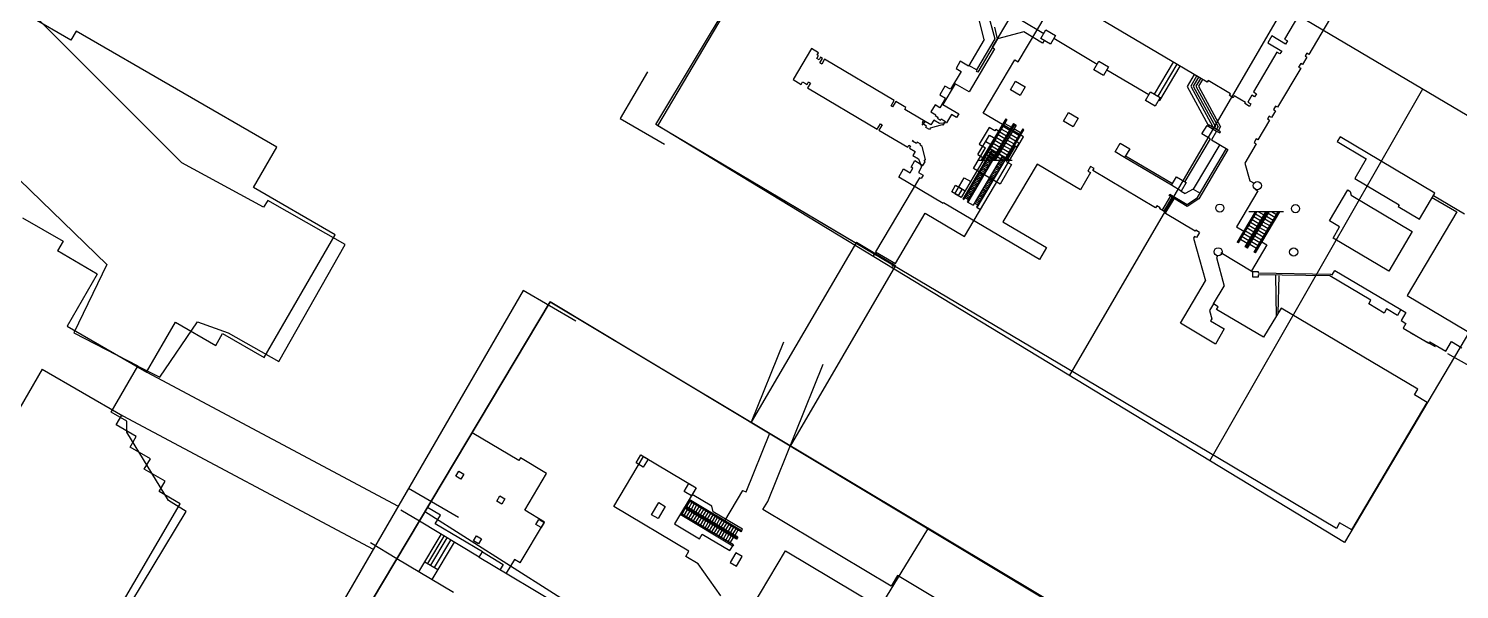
# Model space of a CAD drawing. Header units: inches. Extents: x 2320 to 12644, y -1199 to 8127.
# Drawn here: x 6858 to 7671, y 4137 to 4455 of the extents above; entities that cross this region are included whole.
import ezdxf

# ---------------------------------------------------------------- set-up
doc = ezdxf.new("R2010")
doc.units = ezdxf.units.IN
doc.header["$LTSCALE"] = 32
doc.header["$MEASUREMENT"] = 0
doc.linetypes.add('DASHED', pattern=[0.75, 0.5, -0.25])
for name, color, linetype in [('Buildings', 1, 'Continuous'), ('Floor Plan', 4, 'Continuous'), ('Underground', 3, 'Continuous')]:
    doc.layers.add(name, color=color, linetype=linetype)
doc.layers.add('Pathways', color=30, linetype='DASHED', lineweight=30)

msp = doc.modelspace()

# ---------------------------------------------------------------- linework, layer by layer
at = {"layer": 'Buildings'}
for p, q in [((7214.66, 4400.76), (7453.14, 4797.79)), ((7471.94, 4526.96), (7730.73, 4373.55)), ((7449.82, 4258.13), (7572.02, 4467.63)), ((6945.32, 4379), (6861.32, 4463.01)), ((7529.62, 4209.73), (7650.64, 4421.02)), ((7606.11, 4163.34), (7214.66, 4400.76)), ((6824.95, 4396.55), (6902.7, 4321.32)), ((6991.72, 4353.92), (6945.32, 4379)), ((7730.73, 4373.55), (7606.11, 4163.34)), ((6994.23, 4357.68), (6991.72, 4353.92)), ((7038.07, 4332.63), (6994.23, 4357.68)), ((7000.5, 4266.15), (7038.07, 4332.63)), ((6902.7, 4321.32), (6883.88, 4282.45)), ((7154.72, 4300.01), (6916.48, 3901.28)), ((7553.45, 4060.52), (7154.72, 4300.01)), ((6932.79, 4257.37), (6954.1, 4288.72)), ((6954.1, 4288.72), (6971.66, 4282.45)), ((6883.88, 4282.45), (6920.25, 4263.64)), ((6971.66, 4282.45), (7000.5, 4266.15)), ((6905.2, 4237.32), (6920.21, 4263.57)), ((6920.21, 4263.57), (6932.79, 4257.37)), ((6913.98, 4232.3), (6905.2, 4237.32)), ((6913.98, 4226.03), (6913.98, 4232.3)), ((6937.8, 4187.16), (6913.98, 4226.03)), ((6816.18, 3963.97), (6947.83, 4180.89)), ((6947.83, 4180.89), (6937.8, 4187.16)), ((7272.05, 4061.32), (7083.25, 4180.89)), ((7369.13, 4170.86), (7290.14, 4041.71))]:
    msp.add_line(p, q, dxfattribs=at)
at = {"layer": 'Floor Plan'}
for p, q in [((7215.85, 4400.04), (7342.57, 4613.8)), ((7420.62, 4436.37), (7441.88, 4472.22)), ((6882.24, 4448.68), (6859.19, 4462.03)), ((7416.38, 4462.26), (7405.97, 4444.69)), ((6885.27, 4453.9), (6882.24, 4448.68)), ((6999.32, 4387.87), (6885.27, 4453.9)), ((7303.18, 4443.97), (7292.75, 4426.37)), ((7307.16, 4441.61), (7303.18, 4443.97)), ((7306.46, 4440.42), (7307.16, 4441.61)), ((7407.32, 4443.88), (7392.77, 4419.33)), ((7405.97, 4444.69), (7407.32, 4443.88)), ((7306.24, 4438.42), (7307.18, 4440)), ((7307.57, 4437.64), (7306.24, 4438.42)), ((7307.18, 4440), (7306.46, 4440.42)), ((7308.4, 4439.03), (7307.57, 4437.64)), ((7307.98, 4435.79), (7309.51, 4438.37)), ((7309.06, 4435.16), (7307.98, 4435.79)), ((7309.51, 4438.37), (7308.4, 4439.03)), ((7310.66, 4437.86), (7309.06, 4435.16)), ((7350.2, 4414.42), (7310.66, 4437.86)), ((7400.87, 4407.33), (7418.74, 4437.48)), ((7418.74, 4437.48), (7420.62, 4436.37)), ((7209.92, 4430.77), (7194.52, 4404.16)), ((7292.75, 4426.37), (7297.34, 4423.65)), ((7297.34, 4423.65), (7298.17, 4425.04)), ((7298.17, 4425.04), (7299.71, 4424.13)), ((7300.71, 4423.54), (7301.58, 4425)), ((7302.62, 4424.39), (7301.01, 4421.66)), ((7301.58, 4425), (7302.62, 4424.39)), ((7299.71, 4424.13), (7300.71, 4423.54)), ((7301.01, 4421.66), (7340.58, 4398.21)), ((7384.91, 4423.98), (7377.9, 4412.16)), ((7392.77, 4419.33), (7384.91, 4423.98)), ((7348.41, 4411.4), (7350.2, 4414.42)), ((7349.28, 4410.89), (7348.41, 4411.4)), ((7351.07, 4413.91), (7349.28, 4410.89)), ((7356.85, 4410.48), (7351.07, 4413.91)), ((7356.19, 4409.36), (7356.85, 4410.48)), ((7371.02, 4400.57), (7356.19, 4409.36)), ((7377.9, 4412.16), (7386.93, 4406.8)), ((7194.52, 4404.16), (7219.72, 4389.57)), ((7338.77, 4327.18), (7215.85, 4400.04)), ((7340.58, 4398.21), (7342.38, 4401.25)), ((7343.31, 4400.7), (7341.53, 4397.69)), ((7342.38, 4401.25), (7343.31, 4400.7)), ((7366.86, 4403.04), (7366.18, 4401.89)), ((7366.18, 4401.89), (7367.15, 4401.31)), ((7367.15, 4401.31), (7367.83, 4402.46)), ((7372.69, 4403.37), (7371.02, 4400.57)), ((7376.03, 4401.39), (7372.69, 4403.37)), ((7380.01, 4401.72), (7376.03, 4401.39)), ((7382.84, 4406.5), (7380.01, 4401.72)), ((7385.73, 4404.79), (7382.84, 4406.5)), ((7386.93, 4406.8), (7385.73, 4404.79)), ((7423.71, 4393.79), (7400.87, 4407.33)), ((7341.53, 4397.69), (7357.93, 4387.97)), ((7390.21, 4337.28), (7423.71, 4393.79)), ((6986.09, 4365.02), (6999.32, 4387.87)), ((7357.93, 4387.97), (7358.61, 4389.11)), ((7358.61, 4389.11), (7359.58, 4388.54)), ((7359.58, 4388.54), (7358.9, 4387.39)), ((7358.9, 4387.39), (7362.23, 4385.42)), ((7362.23, 4385.42), (7360.89, 4383.16)), ((7405.77, 4386.43), (7389.19, 4358.46)), ((7406.12, 4386.23), (7389.54, 4358.25)), ((7408.29, 4384.94), (7391.71, 4356.97)), ((7408.64, 4384.73), (7392.06, 4356.76)), ((7397.82, 4383.72), (7401.46, 4381.56)), ((7402.24, 4391.18), (7405.89, 4389.02)), ((7415.82, 4380.48), (7404.72, 4387.06)), ((7404.77, 4383.95), (7406.94, 4382.67)), ((7405.26, 4384.77), (7407.43, 4383.48)), ((7405.74, 4385.59), (7407.91, 4384.3)), ((7360.89, 4383.16), (7364.09, 4381.27)), ((7365.82, 4376.75), (7363.97, 4373.63)), ((7364.09, 4381.27), (7365.82, 4376.75)), ((7411.68, 4382.93), (7395.09, 4354.96)), ((7413.61, 4381.79), (7397.02, 4353.81)), ((7397.37, 4353.61), (7413.96, 4381.58)), ((7399.94, 4375.8), (7402.11, 4374.51)), ((7400.42, 4376.61), (7402.59, 4375.33)), ((7400.9, 4377.43), (7403.07, 4376.14)), ((7401.39, 4378.25), (7403.56, 4376.96)), ((7401.87, 4379.06), (7404.04, 4377.77)), ((7402.36, 4379.88), (7404.53, 4378.59)), ((7402.84, 4380.69), (7405.01, 4379.41)), ((7403.32, 4381.51), (7405.49, 4380.22)), ((7403.81, 4382.32), (7405.98, 4381.04)), ((7404.29, 4383.14), (7406.46, 4381.85)), ((7409.36, 4374.62), (7407.43, 4375.77)), ((7409.84, 4375.44), (7407.91, 4376.58)), ((7410.33, 4376.25), (7408.4, 4377.4)), ((7410.81, 4377.07), (7408.88, 4378.21)), ((7411.29, 4377.88), (7409.36, 4379.03)), ((7411.78, 4378.7), (7409.85, 4379.84)), ((7412.26, 4379.52), (7410.33, 4380.66)), ((7412.74, 4380.33), (7410.81, 4381.48)), ((7413.23, 4381.15), (7411.3, 4382.29)), ((7364.6, 4370.62), (7339.62, 4328.48)), ((7363.97, 4373.63), (7366.64, 4372.05)), ((7365.48, 4370.1), (7364.6, 4370.62)), ((7366.64, 4372.05), (7365.48, 4370.1)), ((7390.06, 4370.62), (7393.7, 4368.46)), ((7395.1, 4367.64), (7397.27, 4366.36)), ((7395.59, 4368.46), (7397.76, 4367.17)), ((7396.07, 4369.27), (7398.24, 4367.99)), ((7396.55, 4370.09), (7398.72, 4368.8)), ((7397.04, 4370.9), (7399.21, 4369.62)), ((7397.52, 4371.72), (7399.69, 4370.43)), ((7398, 4372.54), (7400.17, 4371.25)), ((7398.49, 4373.35), (7400.66, 4372.06)), ((7398.97, 4374.17), (7401.14, 4372.88)), ((7399.45, 4374.98), (7401.62, 4373.7)), ((7404.52, 4366.47), (7402.59, 4367.61)), ((7405.01, 4367.28), (7403.08, 4368.43)), ((7405.49, 4368.1), (7403.56, 4369.24)), ((7405.98, 4368.91), (7404.04, 4370.06)), ((7406.46, 4369.73), (7404.53, 4370.87)), ((7406.94, 4370.54), (7405.01, 4371.69)), ((7407.43, 4371.36), (7405.5, 4372.5)), ((7407.91, 4372.17), (7405.98, 4373.32)), ((7408.39, 4372.99), (7406.46, 4374.14)), ((7408.88, 4373.81), (7406.95, 4374.95)), ((7032.51, 4338.15), (6986.09, 4365.02)), ((7386.93, 4365.35), (7390.57, 4363.19)), ((7390.27, 4359.49), (7392.44, 4358.2)), ((7390.75, 4360.3), (7392.92, 4359.01)), ((7391.23, 4361.12), (7393.4, 4359.83)), ((7391.72, 4361.93), (7393.89, 4360.65)), ((7392.2, 4362.75), (7394.37, 4361.46)), ((7392.69, 4363.56), (7394.86, 4362.28)), ((7393.17, 4364.38), (7395.34, 4363.09)), ((7393.65, 4365.19), (7395.82, 4363.91)), ((7394.14, 4366.01), (7396.31, 4364.72)), ((7394.62, 4366.83), (7396.79, 4365.54)), ((7399.69, 4358.31), (7397.76, 4359.45)), ((7400.17, 4359.12), (7398.24, 4360.27)), ((7400.66, 4359.94), (7398.73, 4361.08)), ((7401.14, 4360.76), (7399.21, 4361.9)), ((7401.62, 4361.57), (7399.69, 4362.72)), ((7402.11, 4362.39), (7400.18, 4363.53)), ((7402.59, 4363.2), (7400.66, 4364.35)), ((7403.07, 4364.02), (7401.14, 4365.16)), ((7403.56, 4364.83), (7401.63, 4365.98)), ((7404.04, 4365.65), (7402.11, 4366.79)), ((7389.19, 4358.46), (7389.54, 4358.25)), ((7391.71, 4356.97), (7395.09, 4354.96)), ((7397.76, 4355.05), (7395.82, 4356.19)), ((7398.24, 4355.86), (7396.31, 4357.01)), ((7398.72, 4356.68), (7396.79, 4357.82)), ((7397.02, 4353.81), (7397.37, 4353.61)), ((7399.21, 4357.49), (7397.28, 4358.64)), ((7397.37, 4353.61), (7399.24, 4352.5)), ((6854.69, 4347.83), (6877.75, 4334.48)), ((7350.87, 4321.81), (7367.88, 4350.52)), ((7367.88, 4350.52), (7390.21, 4337.28)), ((6992.13, 4268.41), (7032.51, 4338.15)), ((6877.75, 4334.48), (6874.57, 4328.98)), ((6897.19, 4315.88), (6874.57, 4328.98)), ((7328.81, 4333.91), (7269, 4231.73)), ((7328.81, 4333.91), (7351.03, 4320.74)), ((7338.77, 4327.18), (7338.18, 4326.19)), ((7339.45, 4326.77), (7338.77, 4327.18)), ((7339.45, 4326.77), (7340.24, 4328.11)), ((7339.62, 4328.48), (7350.87, 4321.81)), ((7351.03, 4320.74), (7291.07, 4218.11)), ((7348.92, 4321.03), (7349.77, 4322.47)), ((7348.92, 4321.03), (7349.67, 4320.59)), ((7349.67, 4320.59), (7349, 4319.45)), ((6897.19, 4315.88), (6880.07, 4286.31)), ((7139.24, 4306.55), (6909.75, 3910.14)), ((7169.32, 4289.14), (7139.24, 4306.55)), ((6916.48, 3901.28), (7154.72, 4300.01)), ((7154.72, 4300.01), (7556.19, 4060.13)), ((6880.07, 4286.31), (6925.42, 4260.06)), ((6925.27, 4260.14), (6941.73, 4288.57)), ((6941.73, 4288.57), (6964.55, 4275.36)), ((6964.55, 4275.36), (6968.47, 4282.12)), ((6968.47, 4282.12), (6992.13, 4268.41)), ((7287.24, 4277.14), (7269, 4231.73)), ((6865.91, 4261.86), (6728.59, 4024.66)), ((6865.91, 4261.86), (6911.7, 4235.35)), ((7278.38, 4186.68), (7309.91, 4264.75)), ((6925.42, 4260.06), (7068.29, 4184)), ((6907.96, 4230.24), (6911.11, 4235.69)), ((6919.39, 4223.62), (6907.96, 4230.24)), ((6911.7, 4235.35), (7054.12, 4159.53)), ((6915.88, 4217.54), (6919.39, 4223.62)), ((7136.89, 4209.86), (7110.34, 4225.72)), ((7266.02, 4192.08), (7279.5, 4225.45)), ((6927.41, 4210.87), (6915.88, 4217.54)), ((6923.97, 4204.94), (6927.41, 4210.87)), ((6935.73, 4198.13), (6923.97, 4204.94)), ((7137.81, 4211.4), (7136.89, 4209.86)), ((7152.62, 4202.55), (7137.81, 4211.4)), ((7190.84, 4183.88), (7207.76, 4212.2)), ((7207.76, 4212.2), (7237.58, 4194.38)), ((6932.36, 4192.31), (6935.73, 4198.13)), ((7140.17, 4181.7), (7152.62, 4202.55)), ((6944.35, 4185.37), (6932.36, 4192.31)), ((7102.47, 4177.58), (7074.09, 4194.01)), ((7237.58, 4194.38), (7225.35, 4173.91)), ((7246.51, 4184.07), (7235.39, 4190.72)), ((7264.02, 4192.89), (7253.79, 4175.76)), ((7264.02, 4192.89), (7266.02, 4192.08)), ((6856.2, 4034.44), (6944.35, 4185.37)), ((7080.3, 4175.45), (7069.76, 4181.75)), ((7092.32, 4178.89), (7084.98, 4183.28)), ((7151.52, 4174.92), (7140.17, 4181.7)), ((7233.54, 4158.38), (7190.84, 4183.88)), ((7229.61, 4179.54), (7231.46, 4182.63)), ((7260.64, 4165.19), (7230.8, 4183.03)), ((7230.92, 4178.75), (7232.77, 4181.85)), ((7260.97, 4165.75), (7231.13, 4183.58)), ((7261.31, 4166.31), (7231.47, 4184.14)), ((7233.98, 4186.84), (7232.13, 4183.75)), ((7232.23, 4177.97), (7234.07, 4181.07)), ((7263.16, 4169.41), (7233.31, 4187.24)), ((7235.28, 4186.06), (7233.44, 4182.97)), ((7263.49, 4169.96), (7233.65, 4187.8)), ((7236.59, 4185.28), (7234.74, 4182.18)), ((7237.9, 4184.5), (7236.05, 4181.4)), ((7239.21, 4183.72), (7237.36, 4180.62)), ((7240.51, 4182.94), (7238.66, 4179.84)), ((7241.82, 4182.15), (7239.97, 4179.06)), ((7243.13, 4181.37), (7241.28, 4178.28)), ((7244.44, 4180.59), (7242.59, 4177.5)), ((7247.33, 4180.82), (7246.51, 4184.07)), ((7264.02, 4170.85), (7247.33, 4180.82)), ((7275.64, 4182.09), (7278.38, 4186.68)), ((7348.46, 4138.57), (7275.64, 4182.09)), ((7114.39, 4155.08), (7080.3, 4175.45)), ((7089.38, 4173.97), (7092.32, 4178.89)), ((7116.13, 4157.98), (7089.38, 4173.97)), ((7137.69, 4151.76), (7151.52, 4174.92)), ((7225.35, 4173.91), (7239.52, 4165.45)), ((7228.61, 4179.37), (7258.46, 4161.54)), ((7258.79, 4162.1), (7228.95, 4179.93)), ((7233.53, 4177.19), (7235.38, 4180.29)), ((7234.84, 4176.41), (7236.69, 4179.5)), ((7236.15, 4175.63), (7238, 4178.72)), ((7237.46, 4174.85), (7239.3, 4177.94)), ((7238.76, 4174.07), (7240.61, 4177.16)), ((7240.07, 4173.29), (7241.92, 4176.38)), ((7241.38, 4172.51), (7243.23, 4175.6)), ((7242.68, 4171.72), (7244.53, 4174.82)), ((7245.74, 4179.81), (7243.89, 4176.72)), ((7243.99, 4170.94), (7245.84, 4174.04)), ((7247.05, 4179.03), (7245.2, 4175.94)), ((7245.3, 4170.16), (7247.15, 4173.26)), ((7248.36, 4178.25), (7246.51, 4175.15)), ((7246.61, 4169.38), (7248.46, 4172.47)), ((7249.66, 4177.47), (7247.82, 4174.37)), ((7250.97, 4176.69), (7249.12, 4173.59)), ((7252.28, 4175.91), (7250.43, 4172.81)), ((7253.59, 4175.12), (7251.74, 4172.03)), ((7254.89, 4174.34), (7253.05, 4171.25)), ((7256.2, 4173.56), (7254.35, 4170.47)), ((7257.51, 4172.78), (7255.66, 4169.69)), ((7080.05, 4146.69), (7092.78, 4168)), ((7085.16, 4151.45), (7094.45, 4167)), ((7086.89, 4150.41), (7096.18, 4165.96)), ((7088.94, 4149.19), (7098.23, 4164.74)), ((7239.52, 4165.45), (7241.1, 4168.09)), ((7241.1, 4168.09), (7256.78, 4158.73)), ((7247.91, 4168.6), (7249.76, 4171.69)), ((7249.22, 4167.82), (7251.07, 4170.91)), ((7250.53, 4167.04), (7252.38, 4170.13)), ((7251.84, 4166.26), (7253.68, 4169.35)), ((7253.14, 4165.48), (7254.99, 4168.57)), ((7254.45, 4164.69), (7256.3, 4167.79)), ((7255.76, 4163.91), (7257.61, 4167.01)), ((7258.82, 4172), (7256.97, 4168.91)), ((7257.07, 4163.13), (7258.91, 4166.23)), ((7260.12, 4171.22), (7258.27, 4168.12)), ((7261.43, 4170.44), (7259.58, 4167.34)), ((7261.31, 4166.31), (7260.64, 4165.19)), ((7260.64, 4165.19), (7261.31, 4166.31)), ((7263.16, 4169.41), (7264.02, 4170.85)), ((7263.49, 4169.96), (7263.16, 4169.41)), ((7067.57, 4154.15), (7052.61, 4163.09)), ((7100.09, 4163.63), (7087.36, 4142.33)), ((7114.39, 4155.08), (7116.13, 4157.98)), ((7116.13, 4157.98), (7127.9, 4150.95)), ((7229.62, 4060.25), (7288.44, 4158.71)), ((7231.77, 4155.42), (7233.54, 4158.38)), ((7256.78, 4158.73), (7258.79, 4162.1)), ((7258.79, 4162.1), (7258.46, 4161.54)), ((7288.44, 4158.71), (7341.09, 4127.25)), ((7099.78, 4134.9), (7067.57, 4154.15)), ((7083.49, 4152.45), (7090.8, 4148.08)), ((7114.39, 4155.08), (7131.17, 4145.06)), ((7127.9, 4150.95), (7126.17, 4148.05)), ((7134.35, 4153.76), (7129.68, 4145.95)), ((7137.69, 4151.76), (7134.35, 4153.76)), ((7238.8, 4151.23), (7231.77, 4155.42)), ((7251.76, 4133.06), (7238.8, 4151.23)), ((7131.17, 4145.06), (7225.32, 4088.81)), ((7352.07, 4144.62), (7348.46, 4138.57)), ((7476.86, 4070.07), (7352.07, 4144.62))]:
    msp.add_line(p, q, dxfattribs=at)
msp.add_lwpolyline([(7397.82, 4383.72), (7404.41, 4394.84), (7408.06, 4392.68), (7388.27, 4359.31), (7384.63, 4361.47), (7390.06, 4370.62)], dxfattribs=at)
for points in [[(7203.47, 4208.68), (7206.14, 4213.16), (7210.28, 4210.69), (7207.6, 4206.22)], [(7101.08, 4201.05), (7102.79, 4203.91), (7105.65, 4202.2), (7103.94, 4199.34)], [(7230.77, 4192.37), (7233.45, 4196.85), (7237.58, 4194.38), (7234.91, 4189.9)], [(7124.31, 4186.93), (7126.02, 4189.79), (7128.88, 4188.08), (7127.17, 4185.22)], [(7212.27, 4179.17), (7216.38, 4186.05), (7220.09, 4183.83), (7215.98, 4176.96)], [(7146.6, 4173.61), (7148.31, 4176.47), (7151.17, 4174.76), (7149.46, 4171.9)], [(7111.06, 4164.34), (7112.77, 4167.2), (7115.63, 4165.5), (7113.92, 4162.64)], [(7260.2, 4157.48), (7256.93, 4152.01), (7260.49, 4149.89), (7263.76, 4155.36)]]:
    msp.add_lwpolyline(points, close=True, dxfattribs=at)
at = {"layer": 'Pathways'}
msp.add_line((7643.72, 4282.45), (7800.46, 4194.68), dxfattribs=at)
at = {"layer": 'Underground'}
for p, q in [((7215.85, 4400.04), (7340.57, 4610.44)), ((7610.95, 4514.92), (7572.05, 4449.3)), ((7528.16, 4424.79), (7417.82, 4490.19)), ((7401.45, 4449.04), (7394.13, 4477.65)), ((7608.81, 4479.35), (7585.86, 4440.62)), ((7403.08, 4465.38), (7407.39, 4449.53)), ((7422.58, 4460.09), (7435.28, 4452.57)), ((7401.45, 4449.04), (7392.5, 4433.96)), ((7407.39, 4449.53), (7396.93, 4431.88)), ((7409.03, 4449.59), (7397.75, 4430.56)), ((7409.03, 4449.59), (7407.34, 4456.2)), ((7423.98, 4453.4), (7409.03, 4449.59)), ((7434.6, 4447.11), (7423.98, 4453.4)), ((7441.05, 4449.79), (7465.67, 4435.2)), ((7564.83, 4451.12), (7562.56, 4447.28)), ((7572.67, 4446.47), (7564.83, 4451.12)), ((7572.05, 4449.3), (7573.75, 4448.29)), ((7435.48, 4448.6), (7434.6, 4447.11)), ((7567.78, 4441.91), (7554.4, 4419.35)), ((7562.56, 4447.28), (7570.49, 4442.57)), ((7569.5, 4440.89), (7567.78, 4441.91)), ((7570.49, 4442.57), (7569.5, 4440.89)), ((7573.75, 4448.29), (7572.67, 4446.47)), ((7584.69, 4441.31), (7583.76, 4439.75)), ((7585.86, 4440.62), (7584.69, 4441.31)), ((7387.78, 4436.76), (7385.38, 4432.7)), ((7385.38, 4432.7), (7388.23, 4431.01)), ((7392.5, 4433.96), (7387.78, 4436.76)), ((7397.36, 4431.62), (7392.74, 4434.36)), ((7508.74, 4436.3), (7497.97, 4418.14)), ((7510.83, 4435.06), (7500.07, 4416.9)), ((7501.31, 4414.54), (7512.79, 4433.9)), ((7581.28, 4432.75), (7568.16, 4410.61)), ((7581.31, 4435.53), (7580.08, 4433.46)), ((7580.08, 4433.46), (7581.28, 4432.75)), ((7582.31, 4434.94), (7581.31, 4435.53)), ((7584.8, 4439.13), (7582.31, 4434.94)), ((7583.76, 4439.75), (7584.8, 4439.13)), ((7388.23, 4431.01), (7382.19, 4420.83)), ((7397, 4431.01), (7397.36, 4431.62)), ((7397.75, 4430.56), (7397, 4431.01)), ((7471.15, 4431.95), (7494.99, 4417.82)), ((7520.78, 4429.16), (7516.81, 4422.45)), ((7522.13, 4428.36), (7518.77, 4422.68)), ((7523.24, 4427.7), (7520.25, 4422.65)), ((7524.35, 4427.05), (7521.72, 4422.63)), ((7525.45, 4426.39), (7523.2, 4422.6)), ((7528.73, 4425.75), (7528.16, 4424.79)), ((7541.35, 4418.26), (7528.73, 4425.75)), ((7379.08, 4422.67), (7376.16, 4417.74)), ((7376.16, 4417.74), (7379.38, 4415.83)), ((7382.19, 4420.83), (7379.08, 4422.67)), ((7516.81, 4422.45), (7528.74, 4400.49)), ((7518.77, 4422.68), (7531.34, 4399.56)), ((7520.25, 4422.65), (7532.82, 4399.53)), ((7521.72, 4422.63), (7534.29, 4399.5)), ((7523.2, 4422.6), (7535.77, 4399.47)), ((7540.77, 4417.28), (7541.35, 4418.26)), ((7542.9, 4416.01), (7540.77, 4417.28)), ((7543.5, 4417.03), (7542.9, 4416.01)), ((7549.86, 4413.26), (7543.5, 4417.03)), ((7553.6, 4417.47), (7551.3, 4413.61)), ((7555.09, 4416.59), (7553.6, 4417.47)), ((7554.4, 4419.35), (7556.12, 4418.33)), ((7556.12, 4418.33), (7555.09, 4416.59)), ((7373.43, 4411.92), (7371.12, 4408.01)), ((7376.12, 4410.33), (7373.43, 4411.92)), ((7379.38, 4415.83), (7376.12, 4410.33)), ((7500.68, 4414.91), (7501.31, 4414.54)), ((7549.52, 4412.69), (7549.86, 4413.26)), ((7552.12, 4411.15), (7549.52, 4412.69)), ((7551.3, 4413.61), (7552.99, 4412.61)), ((7552.99, 4412.61), (7552.12, 4411.15)), ((7566.95, 4408.67), (7564.64, 4404.77)), ((7567.05, 4411.27), (7565.88, 4409.3)), ((7565.88, 4409.3), (7566.95, 4408.67)), ((7568.16, 4410.61), (7567.05, 4411.27)), ((7534.11, 4211.38), (7215.85, 4400.04)), ((7366.43, 4401.14), (7365.99, 4400.41)), ((7368.63, 4399.84), (7366.43, 4401.14)), ((7370.86, 4399.01), (7377.65, 4400.78)), ((7371.12, 4408.01), (7373.87, 4406.39)), ((7373.87, 4406.39), (7373.56, 4405.87)), ((7373.56, 4405.87), (7375.1, 4404.96)), ((7375.1, 4404.96), (7374.76, 4404.39)), ((7374.76, 4404.39), (7376.48, 4403.36)), ((7376.48, 4403.36), (7376.86, 4404.01)), ((7376.86, 4404.01), (7379.34, 4402.53)), ((7377.65, 4400.78), (7378.13, 4400.5)), ((7378.13, 4400.5), (7379.34, 4402.53)), ((7413.61, 4404), (7399.74, 4380.6)), ((7414.3, 4403.59), (7400.67, 4380.59)), ((7418.09, 4401.34), (7405.78, 4380.57)), ((7418.77, 4400.94), (7406.7, 4380.57)), ((7419.46, 4400.53), (7407.62, 4380.57)), ((7413.04, 4401.47), (7416.84, 4399.23)), ((7413.61, 4404), (7414.3, 4403.59)), ((7418.09, 4401.34), (7419.46, 4400.53)), ((7528.88, 4400.73), (7528.48, 4400.05)), ((7535.64, 4396.73), (7528.88, 4400.73)), ((7563.6, 4403.38), (7556.95, 4392.17)), ((7563.31, 4405.56), (7562.42, 4404.07)), ((7562.42, 4404.07), (7563.6, 4403.38)), ((7564.64, 4404.77), (7563.31, 4405.56)), ((7360.66, 4391.41), (7361.09, 4392.14)), ((7368.21, 4399.14), (7368.63, 4399.84)), ((7370.23, 4397.94), (7368.21, 4399.14)), ((7370.59, 4398.55), (7370.23, 4397.94)), ((7370.59, 4398.55), (7370.86, 4399.01)), ((7404.25, 4399.14), (7398.6, 4389.61)), ((7407.49, 4397.22), (7404.25, 4399.14)), ((7407.34, 4391.86), (7411.14, 4389.61)), ((7407.97, 4398.02), (7407.49, 4397.22)), ((7409.52, 4397.1), (7407.97, 4398.02)), ((7408.29, 4393.46), (7412.09, 4391.22)), ((7409.24, 4395.07), (7413.04, 4392.82)), ((7410.19, 4396.67), (7413.99, 4394.42)), ((7411.14, 4398.27), (7414.94, 4396.02)), ((7412.09, 4399.87), (7415.89, 4397.62)), ((7423.25, 4398.28), (7412.74, 4380.55)), ((7413.66, 4380.54), (7423.94, 4397.88)), ((7418.2, 4389.76), (7414.41, 4392.01)), ((7419.15, 4391.36), (7415.36, 4393.61)), ((7420.1, 4392.96), (7416.31, 4395.21)), ((7421.05, 4394.56), (7417.25, 4396.81)), ((7422, 4396.17), (7418.2, 4398.41)), ((7423.25, 4398.28), (7423.94, 4397.88)), ((7529.86, 4392.66), (7515.46, 4368.38)), ((7530.63, 4392.2), (7539.91, 4386.7)), ((7531.21, 4399.35), (7531.34, 4399.56)), ((7532.32, 4398.69), (7532.82, 4399.53)), ((7533.43, 4398.04), (7534.29, 4399.5)), ((7533.52, 4397.07), (7535.24, 4396.05)), ((7534.54, 4397.38), (7535.77, 4399.47)), ((7535.24, 4396.05), (7535.64, 4396.73)), ((7556, 4392.73), (7554.75, 4390.63)), ((7556.95, 4392.17), (7556, 4392.73)), ((7603.65, 4393.88), (7602, 4391.1)), ((7657.6, 4361.9), (7603.65, 4393.88)), ((7362.86, 4390.1), (7360.66, 4391.41)), ((7363.27, 4390.81), (7362.86, 4390.1)), ((7365.29, 4389.61), (7363.27, 4390.81)), ((7364.92, 4389), (7365.29, 4389.61)), ((7366.05, 4388.33), (7364.92, 4389)), ((7367.93, 4380.91), (7366.05, 4388.33)), ((7395.24, 4375.92), (7402.12, 4387.53)), ((7398.6, 4389.61), (7402.12, 4387.53)), ((7402.6, 4383.85), (7406.39, 4381.6)), ((7403.55, 4385.45), (7407.34, 4383.21)), ((7404.5, 4387.06), (7408.29, 4384.81)), ((7405.45, 4388.66), (7409.24, 4386.41)), ((7406.4, 4390.26), (7410.19, 4388.01)), ((7413.45, 4381.75), (7409.66, 4384)), ((7414.4, 4383.35), (7410.61, 4385.6)), ((7415.35, 4384.95), (7411.56, 4387.2)), ((7416.3, 4386.55), (7412.51, 4388.8)), ((7417.25, 4388.16), (7413.46, 4390.4)), ((7419.06, 4388.5), (7413.94, 4379.86)), ((7419.81, 4388.05), (7419.06, 4388.5)), ((7421.11, 4390.23), (7419.81, 4388.05)), ((7421.11, 4390.23), (7419.85, 4390.98)), ((7535.27, 4389.45), (7520.22, 4364.06)), ((7522.66, 4359.39), (7539.12, 4387.16)), ((7539.91, 4386.7), (7523.3, 4358.68)), ((7556, 4389.89), (7549.5, 4378.92)), ((7554.75, 4390.63), (7556, 4389.89)), ((7602, 4391.1), (7618.59, 4381.27)), ((7352.78, 4370.88), (7355.6, 4375.62)), ((7355.6, 4375.62), (7359.26, 4373.45)), ((7359.26, 4373.45), (7360.8, 4376.04)), ((7359.79, 4376.64), (7361.96, 4380.3)), ((7360.8, 4376.04), (7359.79, 4376.64)), ((7361.96, 4380.3), (7366.57, 4377.57)), ((7366.57, 4377.57), (7367.81, 4379.66)), ((7367.35, 4379.94), (7367.93, 4380.91)), ((7367.81, 4379.66), (7367.35, 4379.94)), ((7410.4, 4366.94), (7395.24, 4375.92)), ((7397.63, 4380.61), (7417.28, 4380.53)), ((7401.47, 4383.52), (7399.74, 4380.6)), ((7400.7, 4380.65), (7400.79, 4380.59)), ((7401.65, 4382.25), (7404.46, 4380.58)), ((7408.14, 4380.56), (7407.76, 4380.79)), ((7411.82, 4380.55), (7408.71, 4382.39)), ((7416.99, 4378.05), (7410.4, 4366.94)), ((7431.42, 4378.34), (7412.03, 4345.63)), ((7413.94, 4379.86), (7416.99, 4378.05)), ((7456.06, 4363.74), (7431.42, 4378.34)), ((7461.9, 4376.99), (7460.34, 4374.36)), ((7463.87, 4375.83), (7461.9, 4376.99)), ((7463.19, 4374.68), (7463.87, 4375.83)), ((7507.87, 4366.3), (7481.22, 4382.09)), ((7508.36, 4367.12), (7481.71, 4382.91)), ((7549.5, 4378.92), (7552.38, 4368.87)), ((7618.59, 4381.27), (7612.04, 4370.22)), ((7378.02, 4355.91), (7352.78, 4370.88)), ((7461.83, 4373.48), (7456.06, 4363.74)), ((7460.34, 4374.36), (7461.83, 4373.48)), ((7498.82, 4353.55), (7463.19, 4374.68)), ((7552.38, 4368.87), (7554.77, 4367.45)), ((7612.04, 4370.22), (7637.28, 4355.25)), ((7502.52, 4352.07), (7507.2, 4359.97)), ((7503.55, 4351.45), (7508.24, 4359.35)), ((7506.44, 4360.42), (7506.9, 4361.2)), ((7516.77, 4354.29), (7506.44, 4360.42)), ((7506.9, 4361.2), (7516.71, 4355.39)), ((7513.35, 4363.05), (7515.59, 4361.72)), ((7520.22, 4364.06), (7515.59, 4361.72)), ((7516.71, 4355.39), (7522.66, 4359.39)), ((7520.22, 4364.06), (7524.07, 4361.78)), ((7556.94, 4363.23), (7544.75, 4342.67)), ((7555.46, 4364.1), (7556.94, 4363.23)), ((7597.63, 4346.09), (7608.07, 4363.7)), ((7608.07, 4363.7), (7609.5, 4362.85)), ((7609.5, 4362.85), (7610.03, 4360.64)), ((7610.03, 4360.64), (7644.68, 4340.1)), ((7648.77, 4347), (7657.6, 4361.9)), ((7655.71, 4359.64), (7670.02, 4351.15)), ((7674.39, 4349.92), (7656.71, 4360.4)), ((7378.32, 4356.42), (7378.02, 4355.91)), ((7432.73, 4324.17), (7378.32, 4356.42)), ((7499.45, 4354.61), (7498.82, 4353.55)), ((7501.47, 4353.4), (7499.45, 4354.61)), ((7501.16, 4352.87), (7501.47, 4353.4)), ((7504.72, 4350.76), (7501.16, 4352.87)), ((7504.72, 4350.76), (7509.4, 4358.66)), ((7523.3, 4358.68), (7516.77, 4354.29)), ((7555.47, 4351.29), (7545.19, 4333.96)), ((7545.88, 4333.55), (7556.39, 4351.29)), ((7549.67, 4331.31), (7561.5, 4351.27)), ((7550.35, 4330.9), (7562.43, 4351.27)), ((7551.04, 4330.49), (7563.35, 4351.26)), ((7571.5, 4351.23), (7551.85, 4351.31)), ((7554.83, 4328.25), (7568.46, 4351.24)), ((7555.52, 4327.84), (7569.39, 4351.24)), ((7557.31, 4351.29), (7560.42, 4349.44)), ((7560.99, 4351.27), (7561.37, 4351.04)), ((7567.48, 4349.59), (7564.66, 4351.26)), ((7567.66, 4348.32), (7569.39, 4351.24)), ((7568.43, 4351.19), (7568.34, 4351.24)), ((7637.28, 4355.25), (7636.65, 4354.19)), ((7636.65, 4354.19), (7648.77, 4347)), ((7412.03, 4345.63), (7436.76, 4330.96)), ((7504.39, 4350.2), (7504.72, 4350.76)), ((7521.34, 4340.16), (7504.39, 4350.2)), ((7551.88, 4343.68), (7555.67, 4341.43)), ((7552.83, 4345.28), (7556.62, 4343.03)), ((7553.78, 4346.88), (7557.57, 4344.64)), ((7554.73, 4348.49), (7558.52, 4346.24)), ((7555.68, 4350.09), (7559.47, 4347.84)), ((7562.73, 4341.58), (7558.94, 4343.82)), ((7563.68, 4343.18), (7559.89, 4345.43)), ((7564.63, 4344.78), (7560.84, 4347.03)), ((7565.58, 4346.38), (7561.79, 4348.63)), ((7566.53, 4347.98), (7562.74, 4350.23)), ((7603.44, 4342.64), (7597.63, 4346.09)), ((7670.02, 4351.15), (7641.87, 4303.67)), ((7520.84, 4337.24), (7520.31, 4336.35)), ((7520.31, 4336.35), (7527.15, 4311.94)), ((7521.97, 4336.58), (7520.84, 4337.24)), ((7521.69, 4340.75), (7521.34, 4340.16)), ((7523.73, 4339.54), (7521.69, 4340.75)), ((7523.73, 4339.54), (7521.97, 4336.58)), ((7544.75, 4342.67), (7548.9, 4340.21)), ((7547.13, 4335.67), (7550.92, 4333.42)), ((7548.08, 4337.27), (7551.87, 4335.02)), ((7549.03, 4338.87), (7552.82, 4336.63)), ((7549.98, 4340.48), (7553.77, 4338.23)), ((7550.93, 4342.08), (7554.72, 4339.83)), ((7557.98, 4333.57), (7554.19, 4335.81)), ((7558.93, 4335.17), (7555.14, 4337.42)), ((7559.88, 4336.77), (7556.09, 4339.02)), ((7560.83, 4338.37), (7557.04, 4340.62)), ((7561.78, 4339.97), (7557.99, 4342.22)), ((7599.71, 4336.33), (7603.44, 4342.64)), ((7631.33, 4317.59), (7599.71, 4336.33)), ((7644.68, 4340.1), (7631.33, 4317.59)), ((7436.76, 4330.96), (7432.73, 4324.17)), ((7535.89, 4328.04), (7554.16, 4317.21)), ((7545.88, 4333.55), (7545.19, 4333.96)), ((7551.04, 4330.49), (7549.67, 4331.31)), ((7556.09, 4330.36), (7552.29, 4332.61)), ((7557.04, 4331.96), (7553.24, 4334.21)), ((7562.04, 4332.42), (7553.31, 4317.71)), ((7555.52, 4327.84), (7554.83, 4328.25)), ((7559.22, 4334.09), (7562.04, 4332.42)), ((7533.95, 4326.26), (7533.37, 4325.3)), ((7533.37, 4325.3), (7537.78, 4309.07)), ((7512.89, 4287.9), (7527.15, 4311.94)), ((7554.11, 4314.06), (7554.16, 4317.33)), ((7557.05, 4314.02), (7554.11, 4314.06)), ((7554.16, 4317.33), (7557.08, 4317.29)), ((7557.07, 4315.42), (7557.05, 4314.02)), ((7557.08, 4317.29), (7557.07, 4316.5)), ((7557.07, 4316.5), (7598.26, 4315.87)), ((7597.9, 4314.79), (7557.07, 4315.42)), ((7566.94, 4315.05), (7567.28, 4291.79)), ((7568.85, 4314.95), (7568.39, 4293.66)), ((7621.16, 4301), (7597.9, 4314.79)), ((7598.26, 4315.87), (7599.13, 4315.35)), ((7599.13, 4315.35), (7600.67, 4317.94)), ((7600.67, 4317.94), (7638.23, 4295.67)), ((7531.76, 4298.91), (7537.78, 4309.07)), ((7641.87, 4303.67), (7682.05, 4279.85)), ((7531.76, 4298.91), (7529.54, 4295.17)), ((7529.54, 4295.17), (7530.77, 4290.48)), ((7534.43, 4297.33), (7531.76, 4298.91)), ((7533.51, 4295.78), (7534.43, 4297.33)), ((7560.24, 4279.93), (7533.51, 4295.78)), ((7570.11, 4296.57), (7560.24, 4279.93)), ((7647.8, 4250.51), (7570.11, 4296.57)), ((7619.93, 4298.92), (7621.16, 4301)), ((7628.71, 4293.72), (7619.93, 4298.92)), ((7630.09, 4296.06), (7628.71, 4293.72)), ((7636.29, 4292.39), (7630.09, 4296.06)), ((7638.23, 4295.67), (7636.29, 4292.39)), ((7638.23, 4295.67), (7641.07, 4293.99)), ((7532.8, 4276.1), (7512.89, 4287.9)), ((7530.77, 4290.48), (7530.07, 4289.31)), ((7530.07, 4289.31), (7537.88, 4284.68)), ((7641.07, 4293.99), (7638.35, 4289.4)), ((7638.35, 4289.4), (7641.02, 4287.81)), ((7641.02, 4287.81), (7639.46, 4285.19)), ((7537.88, 4284.68), (7532.8, 4276.1)), ((7639.46, 4285.19), (7654.08, 4276.52)), ((7654.08, 4276.52), (7654.62, 4277.42)), ((7654.62, 4277.42), (7663.72, 4272.02)), ((7663.72, 4272.02), (7666.98, 4277.53)), ((7666.98, 4277.53), (7672.86, 4274.04)), ((7645.9, 4247.3), (7647.8, 4250.51)), ((7653.27, 4242.93), (7645.9, 4247.3)), ((7610.32, 4170.48), (7653.27, 4242.93)), ((7601.55, 4171.4), (7534.11, 4211.38)), ((7603.43, 4174.57), (7601.55, 4171.4)), ((7610.32, 4170.48), (7603.43, 4174.57))]:
    msp.add_line(p, q, dxfattribs=at)
for points in [[(7436.48, 4454.59), (7441.97, 4451.34), (7439.08, 4446.47), (7433.6, 4449.72)], [(7466.59, 4436.75), (7472.07, 4433.5), (7469.18, 4428.63), (7463.7, 4431.88)], [(7419.2, 4425.44), (7424.69, 4422.19), (7421.8, 4417.32), (7416.32, 4420.57)], [(7495.91, 4419.36), (7501.39, 4416.11), (7498.5, 4411.24), (7493.02, 4414.49)], [(7449.3, 4407.6), (7454.79, 4404.35), (7451.9, 4399.48), (7446.42, 4402.73)], [(7478.63, 4390.21), (7484.11, 4386.96), (7481.22, 4382.09), (7475.74, 4385.34)], [(7510.76, 4371.17), (7516.24, 4367.92), (7513.35, 4363.05), (7507.87, 4366.3)], [(7385.12, 4366.33), (7388.81, 4364.14), (7386.62, 4360.45), (7382.93, 4362.64)]]:
    msp.add_lwpolyline(points, close=True, dxfattribs=at)
msp.add_lwpolyline([(7529.86, 4392.66), (7525.15, 4395.45), (7528.04, 4400.32), (7533.52, 4397.07), (7530.63, 4392.2)], dxfattribs=at)
for centre in [(7556.64, 4366.09), (7535.33, 4353.35), (7578.34, 4353.04), (7534.37, 4328.53), (7577.31, 4328.37)]:
    msp.add_circle(centre, 2.31, dxfattribs=at)

doc.saveas('drawing.dxf')
